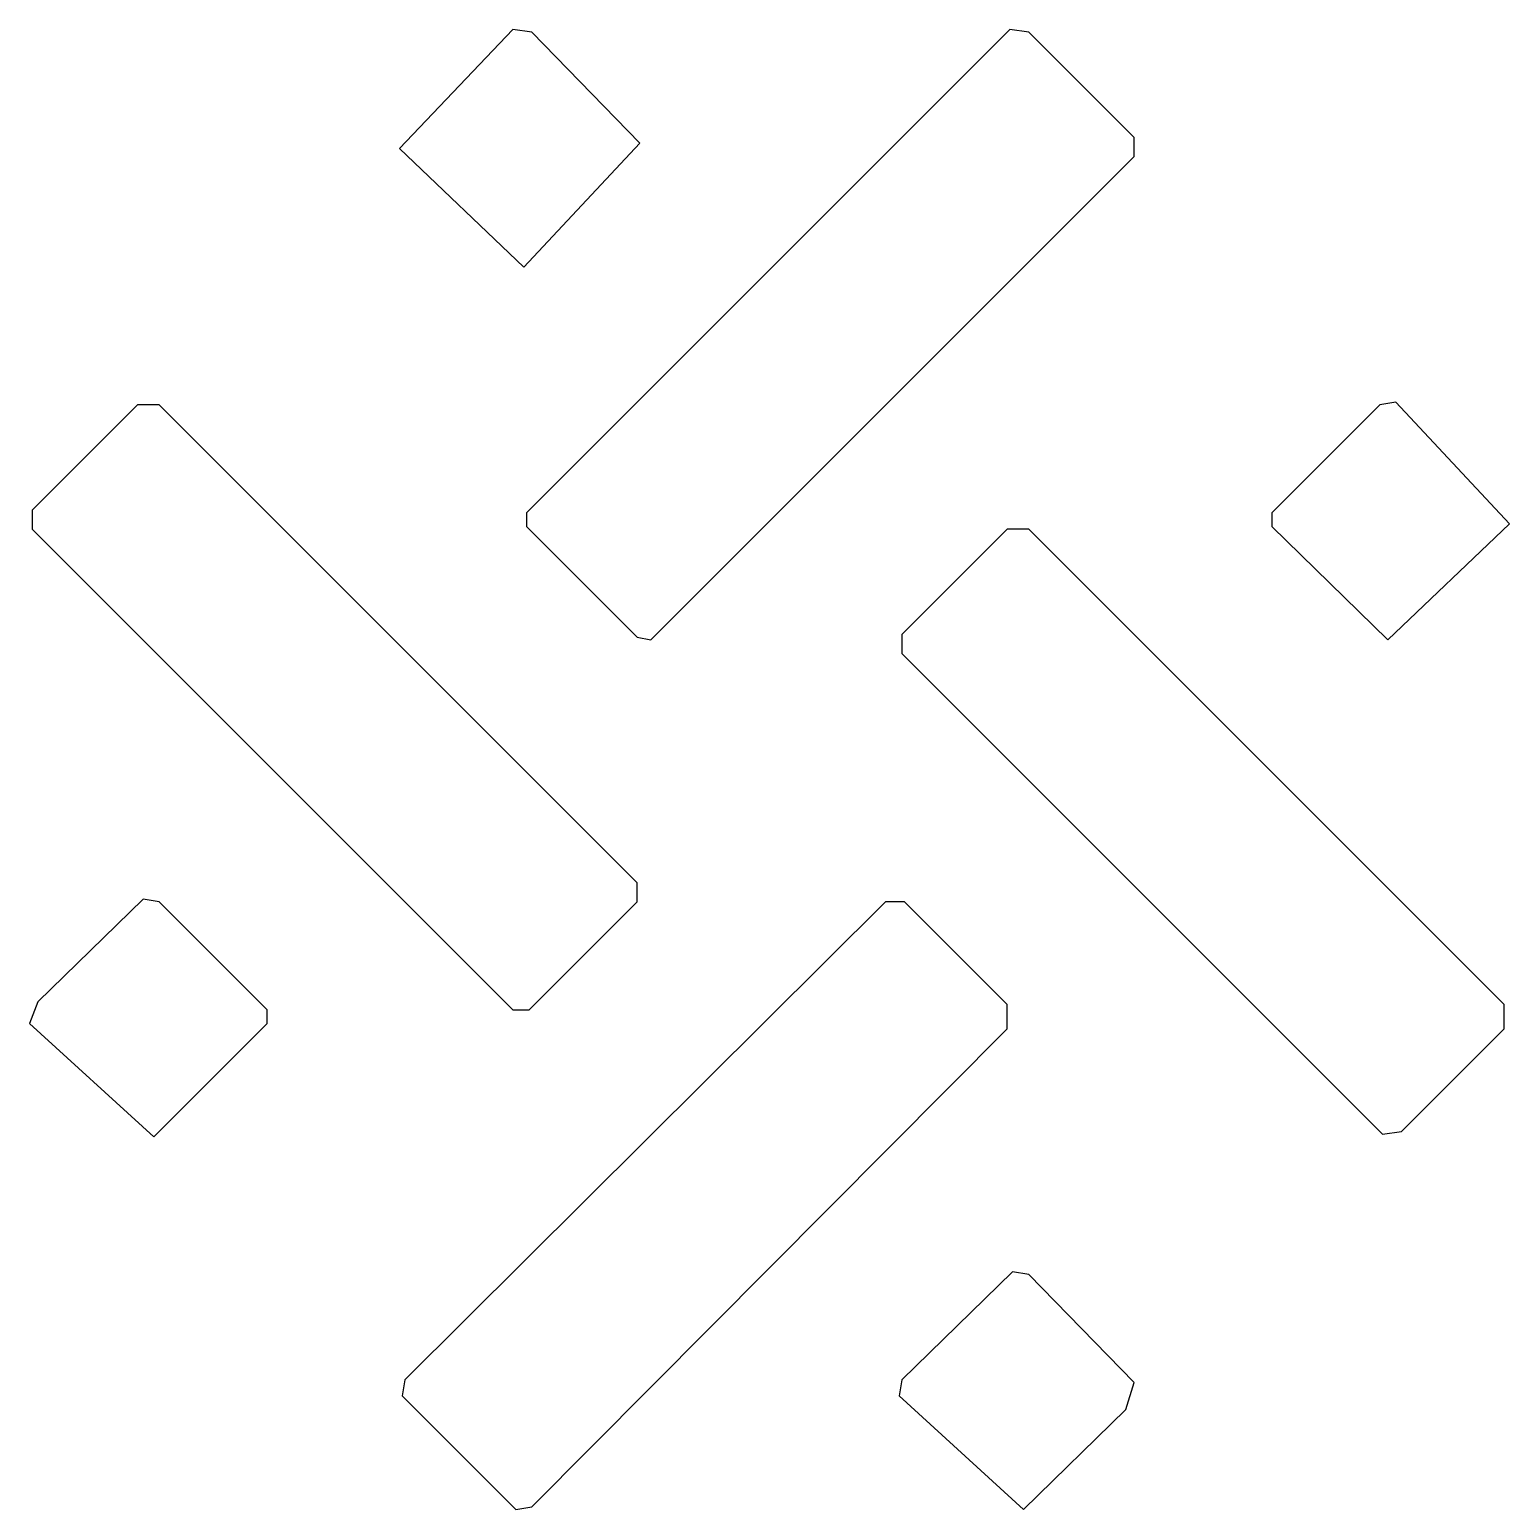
# Model space of a CAD drawing. Header units: millimetres. Extents: x 4.96 to 13.88, y 11.77 to 20.69.
import ezdxf

# ---------------------------------------------------------------- set-up
doc = ezdxf.new("R2010")
doc.units = ezdxf.units.MM

msp = doc.modelspace()

# ---------------------------------------------------------------- linework, layer by layer
for points in [[(7.8775, 20.6872), (7.1938, 19.971), (7.9426, 19.2548), (8.6425, 20.0036), (7.9914, 20.6709)], [(10.9865, 20.6709), (10.8725, 20.6872), (7.9589, 17.7736), (7.9589, 17.6922), (8.6262, 17.0248), (8.7076, 17.0085), (11.6213, 19.9222), (11.6213, 20.0361)], [(5.6149, 18.4247), (4.9801, 17.7898), (4.9801, 17.6759), (7.8775, 14.7785), (7.9751, 14.7785), (8.6262, 15.4296), (8.6262, 15.5436), (5.7451, 18.4247)], [(13.2002, 18.4409), (13.1025, 18.4247), (12.4514, 17.7736), (12.4514, 17.6922), (13.1513, 17.0085), (13.8838, 17.7085)], [(10.8562, 17.6759), (10.2214, 17.0411), (10.2214, 16.9271), (13.1188, 14.0298), (13.2327, 14.046), (13.8513, 14.6646), (13.8513, 14.8111), (10.9865, 17.6759)], [(5.6475, 15.4459), (5.0127, 14.8274), (4.9638, 14.6971), (5.7126, 14.0135), (6.3962, 14.6971), (6.3962, 14.7785), (5.7451, 15.4296)], [(10.2377, 15.4296), (10.1238, 15.4296), (7.2264, 12.5485), (7.2101, 12.4509), (7.8938, 11.7672), (7.9914, 11.7835), (10.8562, 14.6646), (10.8562, 14.8111)], [(10.8888, 13.1996), (10.2214, 12.5485), (10.2051, 12.4509), (10.9539, 11.7672), (11.5724, 12.3695), (11.6213, 12.5323), (10.9865, 13.1833)]]:
    msp.add_lwpolyline(points, close=True)

doc.saveas('drawing.dxf')
